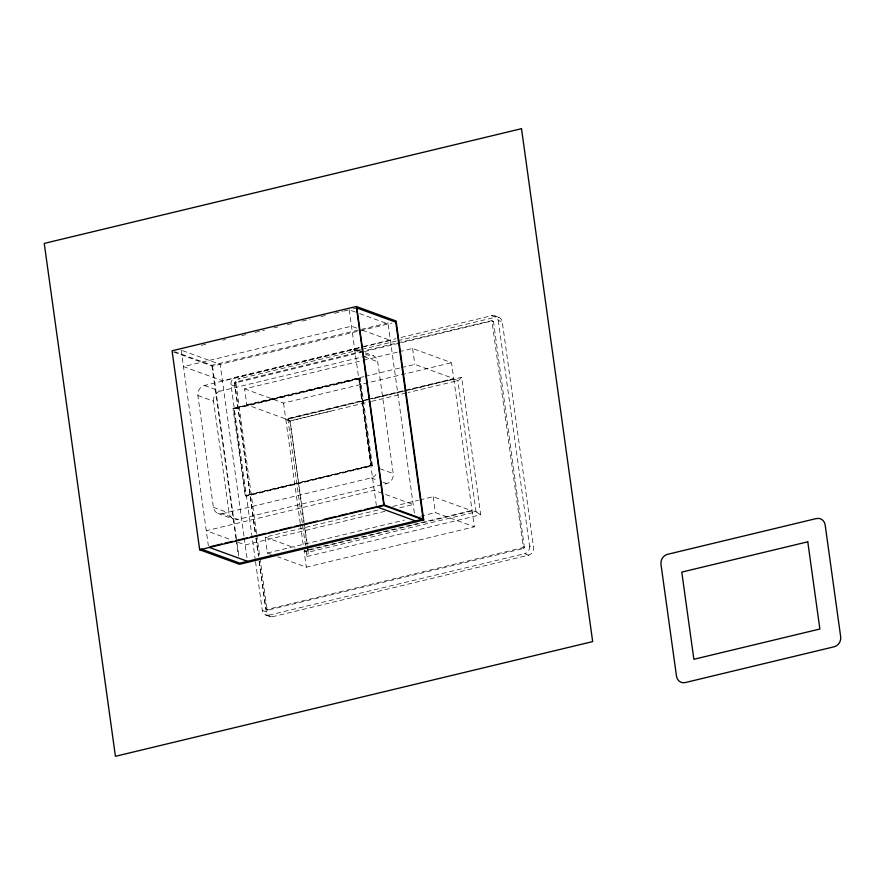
<?xml version="1.0" encoding="UTF-8"?>
<svg xmlns="http://www.w3.org/2000/svg" width="885" height="885" viewBox="0 0 885 885"><rect width="100%" height="100%" fill="white"/><g stroke="black" fill="none" stroke-linecap="round" stroke-linejoin="round"><path stroke-width="0.66" stroke-dasharray="4.42 3.32" d="M306.221 551.067L306.973 556.51L308.4 552.771M306.973 556.51L480.699 514.749L461.616 377.298L372.087 398.814M461.616 377.298L458.441 380.517L408.118 392.52M363.127 351.079L234.591 382.287L255.411 534.385M363.138 351.887L235.93 382.785L256.573 533.6M259.139 561.311L265.721 608.758L266.739 609.577L523.323 547.505L491.894 320.602L364.465 350.759M259.947 557.959L267.071 609.245L267.989 610.075L524.473 548.258L493.476 321.62L491.031 320.337M330.879 411.171L290.103 420.983L304.02 521.199M201.382 345.327L206.758 344.044M222.876 340.161L225.564 339.519M241.693 335.636L245.731 334.674M255.134 332.406L264.538 330.149M273.952 327.881L277.978 326.919M287.393 324.651L294.108 323.036M302.172 321.1L310.237 319.164M320.99 316.576L326.366 315.292M334.43 313.345L342.495 311.409M343.834 311.089L349.21 309.794L358.292 313.102M353.026 308.876L356.843 307.958M174.633 351.71L211.891 365.295L360.062 329.674M361.401 329.353L390.772 322.295M173.582 352.009L212.511 366.213L391.955 323.069M255.356 560.393L230.985 384.721A6.383 5.708 -70 0 1 235.852 377.187L359.764 347.407M363.757 346.444L395.739 338.756M401.06 337.473L491.662 315.691L495.688 317.162A6.383 5.708 -70 0 1 502.271 321.941L533.589 547.616A6.383 5.708 -70 0 1 528.71 555.149L272.901 616.646L268.874 615.175A6.383 5.708 -70 0 1 262.292 610.396L255.533 561.665M365.339 354.077L368.956 355.394A8.507 7.611 -70 0 1 377.729 361.766L393.239 473.586A8.507 7.611 -70 0 1 386.745 483.619L237.844 519.418L222.179 513.709A8.507 7.611 -70 0 1 213.407 507.337L197.886 395.529A8.507 7.611 -70 0 1 204.391 385.484L353.292 349.686L360.516 352.319M235.852 377.187L239.879 378.658L360.416 349.686M361.755 349.354L396.58 340.99M397.918 340.67L495.688 317.162M364.465 351.566L492.735 320.812M204.391 385.484L220.044 391.192L368.956 355.394M367.729 399.268L285.744 418.97L246.826 404.777L244.614 388.88L361.545 360.77M362.883 360.449L397.83 352.053M399.168 351.721L412.609 348.491L451.538 362.684L453.74 378.592L369.078 398.947M246.826 404.777L363.746 376.667M365.096 376.346L400.031 367.95M401.381 367.629L414.822 364.399L453.74 378.592M233.142 408.516L359.133 378.227L371.235 465.422L245.233 495.711L233.009 408.461L359 378.183L360.35 378.669L372.441 465.864L246.45 496.153L245.101 495.655L371.103 465.366L372.441 465.864M360.35 378.669L234.348 408.959L233.009 408.461M244.614 388.88L283.543 403.073L451.538 362.684M300.247 523.433L285.822 419.49L370.494 399.135M371.833 398.814L453.817 379.101L457.844 380.572L476.064 511.873L308.069 552.262L304.042 550.791L472.037 510.402L476.064 511.873M305.458 545.625L287.902 419.059L366.744 400.097M285.822 419.49L289.849 420.95L370.483 401.569M371.678 401.359L406.768 392.851M222.179 513.709L371.08 477.911A8.507 7.611 -70 0 0 377.253 471.849M271.286 554.43L267.392 553.003L265.19 537.106L378.083 509.97M392.863 506.419L418.395 500.279M419.744 499.959L433.174 496.728L472.103 510.922L474.316 526.818L306.321 567.197L277.768 556.798M384.964 511.32L245.2 544.917L237.412 542.074M399.755 507.758L413.195 504.527L374.266 490.334L206.271 530.723L230.919 539.706M267.392 553.003L404.478 520.059M420.607 516.176L435.387 512.625L474.316 526.818M472.103 510.922L304.108 551.3L306.321 567.197M268.874 615.175L524.683 553.678L528.71 555.149M268.078 610.064L266.827 609.555M267.801 610.053L266.462 609.566M498.963 317.416L494.936 315.945M265.6 614.92L269.626 616.391M491.662 315.691A6.383 5.708 -70 0 1 498.244 320.47L502.271 321.941M492.126 321.133L493.476 321.62M359.598 313.578L388.139 323.987L414.523 514.108M356.677 328.103L351.489 326.211L183.494 366.589L222.423 380.782L390.418 340.404L361.865 329.994M357.651 350.017L361.014 351.245M365.483 352.872L373.315 355.726M364.476 356.932L377.729 361.766M182.52 350.648L220.144 364.377L244.061 536.708M235.222 381.822L236.56 382.32M234.414 383.083L235.753 383.57M230.985 384.721L235.012 386.192L255.887 536.642M197.886 395.529L213.55 401.237L229.071 513.046A8.507 7.611 -70 0 0 237.844 519.418M379.997 468.751L393.239 473.586M371.08 477.911L378.315 480.544M383.128 482.303L386.745 483.619M498.244 320.47L529.562 546.156L533.589 547.616M523.444 546.808L524.783 547.295M522.637 548.058L523.975 548.556M213.407 507.337L229.071 513.046M217.821 513.377L233.474 519.086M265.19 537.106L295.026 547.992M265.721 608.758L267.071 609.245M262.292 610.396L266.319 611.867A6.383 5.708 -70 0 0 272.901 616.646M476.318 511.984L480.699 514.749M287.902 419.059L289.826 420.596M453.817 379.101L472.037 510.402M412.609 348.491L414.822 364.399M433.174 496.728L435.387 512.625M359 378.183L371.103 465.366M349.21 309.794L376.346 505.379M304.396 523.931L307.427 545.791M307.615 547.162L308.367 552.627M289.849 420.95L307.117 545.414M307.305 546.786L308.069 552.262M283.543 403.073L285.744 418.97M300.435 524.805L303.466 546.687M256.75 534.883L259.77 556.676M256.075 538.003L258.542 555.791M259.305 561.256L266.319 611.867M255.942 538.235L258.431 556.189M244.249 538.08L247.28 559.962M212.511 366.213L236.804 541.277M236.992 542.649L238.884 556.322M211.891 365.295L235.908 538.401M236.096 539.773L238.364 556.123M181.215 350.183L208.362 545.768M235.012 386.192A6.383 5.708 -70 0 1 239.879 378.658M529.562 546.156A6.383 5.708 -70 0 1 524.683 553.678M213.55 401.237A8.507 7.611 -70 0 1 220.044 391.192M353.292 349.686A8.507 7.611 -70 0 1 360.693 352.495M359.587 378.393L233.585 408.671L245.687 495.865L371.678 465.587L359.587 378.393"/><path stroke-width="1.33" d="M356.29 306.498L172.066 350.781L199.678 549.784L239.503 564.298L423.727 520.015L396.104 321.012L356.29 306.498L383.902 505.501L423.727 520.015M209.889 546.808L221.991 543.899M224.679 543.257L232.744 541.321M235.421 540.669L247.523 537.759M250.212 537.118L266.341 533.246M269.029 532.593L277.094 530.657M279.782 530.015L291.873 527.106M294.561 526.453L302.626 524.517M305.314 523.876L317.405 520.966M324.131 519.351L336.223 516.442M338.911 515.8L346.975 513.853M349.663 513.212L361.755 510.302M364.443 509.66L376.545 506.751L415.463 520.944M377.818 506.441L384.178 504.915L423.107 519.108L395.772 322.151L356.843 307.958L384.178 504.915M199.678 549.784L383.902 505.501M423.107 519.108L239.835 563.159L200.906 548.966M209.845 547.605L247.479 561.322M521.508 128.69L44.25 243.408L115.426 756.31L592.673 641.592L521.508 128.69M816.379 518.544L667.478 554.342A8.507 7.611 -70 0 0 660.984 564.387L676.494 676.195A8.507 7.611 -70 0 0 685.267 682.567L834.168 646.769A8.507 7.611 -70 0 0 840.673 636.724L825.152 524.916A8.507 7.611 -70 0 0 816.379 518.544M807.773 541.819L681.782 572.097L693.873 659.292L819.875 629.014L807.773 541.819"/></g></svg>
